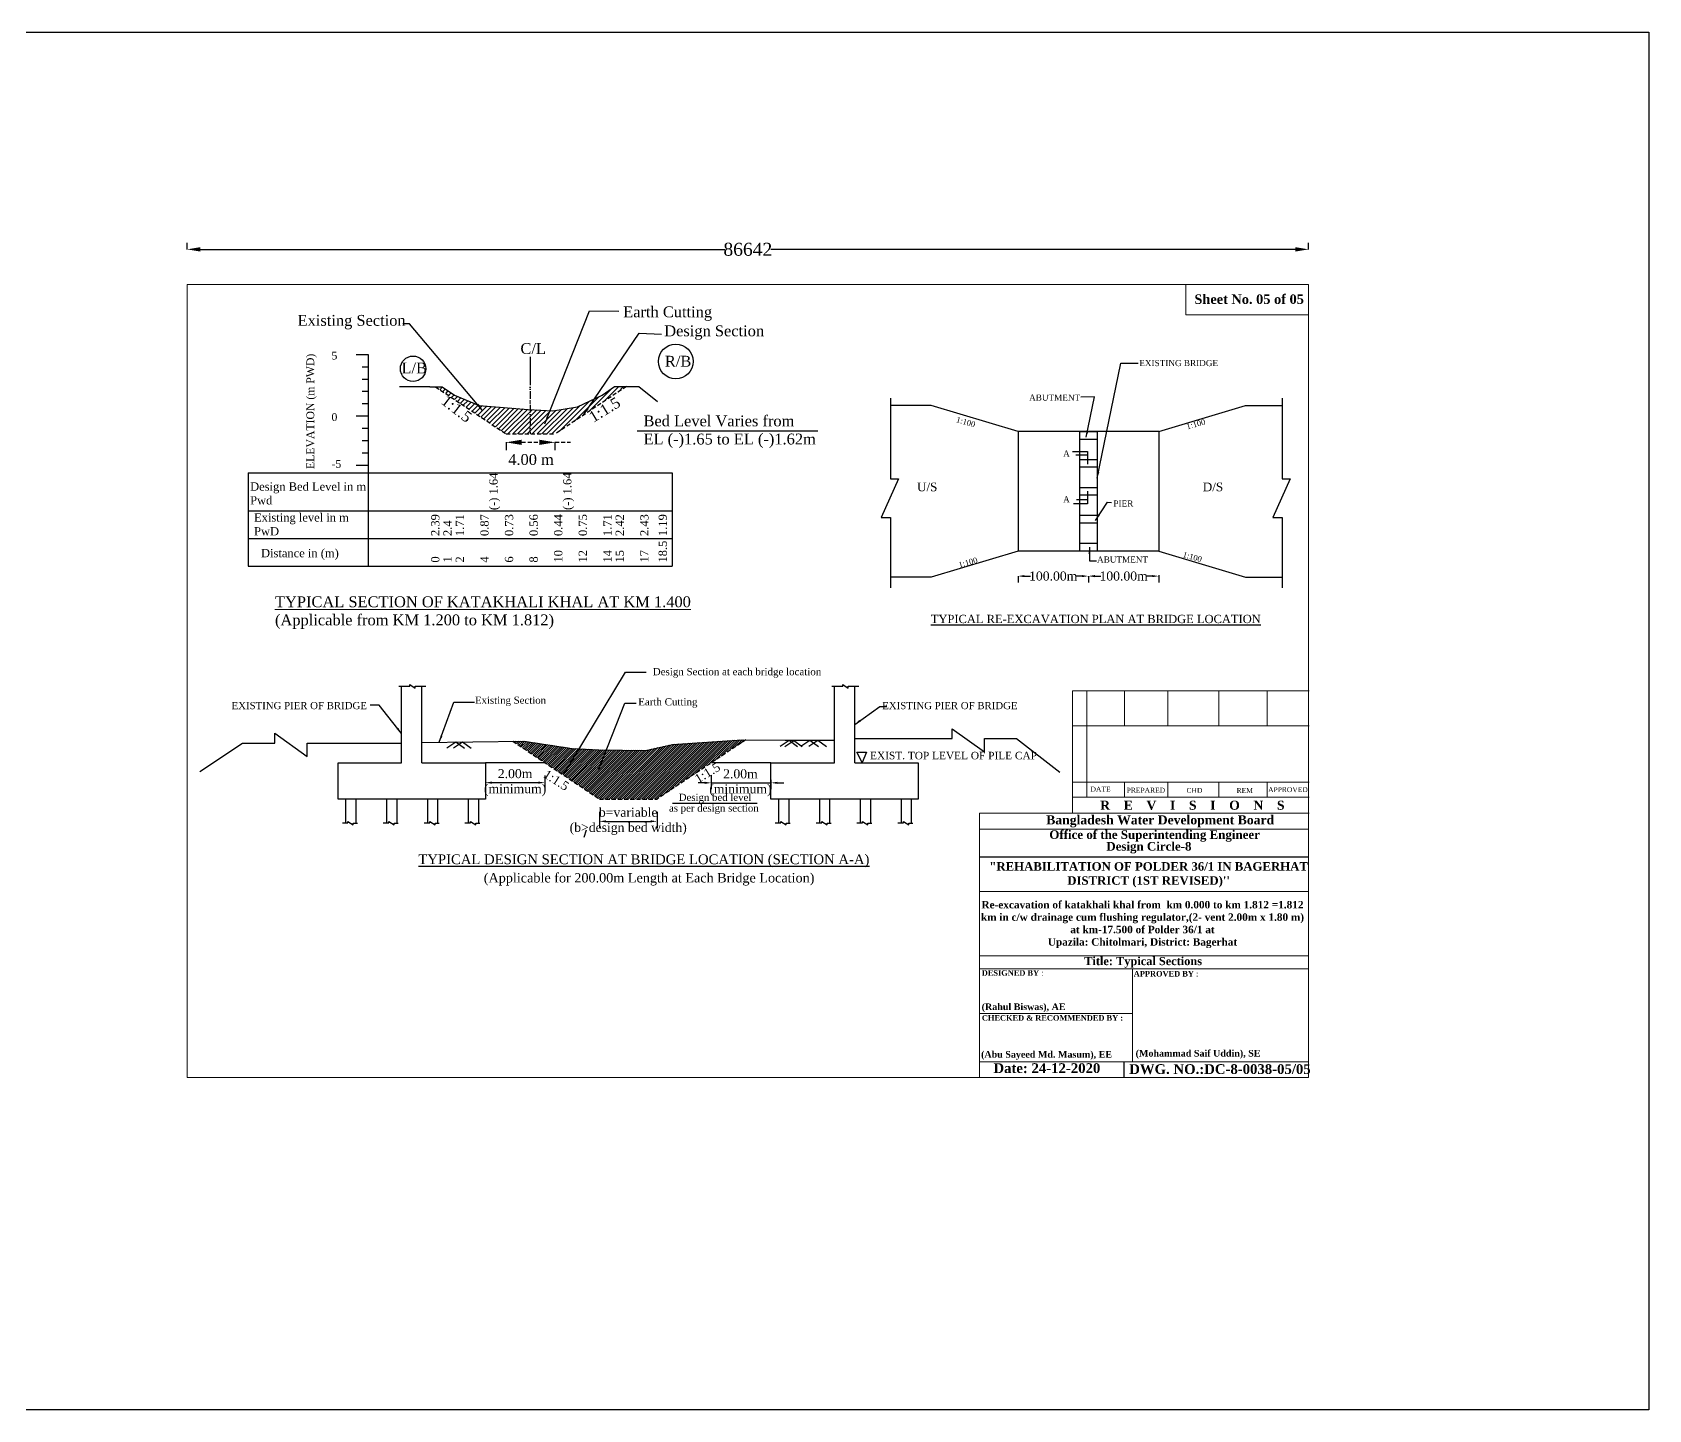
# Model space of a CAD drawing. Header units: metres. Extents: x 11843410 to 12733237, y -3989548 to -3515927.
# Drawn here: x 12393387 to 12518302, y -3989548 to -3883115 of the extents above; entities that cross this region are included whole.
import ezdxf
from ezdxf.enums import TextEntityAlignment as Align

# ---------------------------------------------------------------- set-up
doc = ezdxf.new("R2010")
doc.units = ezdxf.units.M
doc.header["$LTSCALE"] = 50
doc.linetypes.add('ACAD_ISO12W100', pattern=[21, 12, -3, 0, -3, 0, -3])
doc.linetypes.add('DASHED2', pattern=[9.525, 6.35, -3.175])
doc.styles.add('liza', font='times.ttf', dxfattribs={"height": 2})
doc.styles.get("Standard").update_dxf_attribs({"font": 'times.ttf'})
doc.dimstyles.new('ISO-25', dxfattribs={"dimtxt": 1000, "dimasz": 1000, "dimexe": 500, "dimexo": 1000, "dimtad": 0, "dimdec": 0, "dimtxsty": 'Standard', "dimcen": 2.5, "dimclrd": 2, "dimclre": 256, "dimclrt": 1, "dimadec": 0, "dimazin": 0, "dimtfac": 1, "dimtdec": 0, "dimtmove": 0, "dimatfit": 3, "dimfxl": 1, "dimarcsym": 0})

# ---------------------------------------------------------------- blocks, each defined once
blk = doc.blocks.new('*D18')
at = {"linetype": 'ByBlock', "lineweight": -2, "transparency": 16777216}
for p, q in [((12428400, -3940920), (12428400, -3941596)), ((12432994, -3940547), (12432994, -3941596))]:
    blk.add_line(p, q, dxfattribs=at)
at = {"color": 7, "linetype": 'ByBlock', "lineweight": -2, "transparency": 16777216}
blk.add_line((12428900, -3941096), (12432494, -3941096), dxfattribs=at)
for points in [[(12428900, -3941013), (12428900, -3941180), (12428400, -3941096)], [(12432494, -3941013), (12432494, -3941180), (12432994, -3941096)]]:
    blk.add_solid(points, dxfattribs=at)
at = {"layer": 'Defpoints', "color": 0, "linetype": 'ByBlock', "lineweight": -2, "transparency": 16777216}
for p in [(12432994, -3939547), (12428400, -3939920), (12432994, -3941096)]:
    blk.add_point(p, dxfattribs=at)
at = {"color": 0, "linetype": 'ByBlock', "lineweight": -2, "transparency": 16777216, "insert": (12430697, -3941096), "char_height": 700, "attachment_point": 5}
blk.add_mtext('2.00m\\P(minimum)', dxfattribs=at)
blk = doc.blocks.new('*D19')
at = {"linetype": 'ByBlock', "lineweight": -2, "transparency": 16777216}
for p, q in [((12445851, -3940517), (12445851, -3941610)), ((12450468, -3940868), (12450468, -3941610))]:
    blk.add_line(p, q, dxfattribs=at)
at = {"color": 7, "linetype": 'ByBlock', "lineweight": -2, "transparency": 16777216}
for p, q in [((12445351, -3941110), (12444851, -3941110)), ((12445851, -3941110), (12450468, -3941110)), ((12450968, -3941110), (12451468, -3941110))]:
    blk.add_line(p, q, dxfattribs=at)
for points in [[(12445351, -3941027), (12445351, -3941194), (12445851, -3941110)], [(12450968, -3941027), (12450968, -3941194), (12450468, -3941110)]]:
    blk.add_solid(points, dxfattribs=at)
at = {"layer": 'Defpoints', "color": 0, "linetype": 'ByBlock', "lineweight": -2, "transparency": 16777216}
for p in [(12445851, -3939517), (12450468, -3939868), (12450468, -3941110)]:
    blk.add_point(p, dxfattribs=at)
at = {"color": 0, "linetype": 'ByBlock', "lineweight": -2, "transparency": 16777216, "insert": (12448111, -3941110), "char_height": 700, "attachment_point": 5}
blk.add_mtext('2.00m\\P(minimum)', dxfattribs=at)
blk = doc.blocks.new('*D20')
at = {"linetype": 'ByBlock', "lineweight": -2, "transparency": 16777216}
for p, q in [((12437214, -3943361), (12437214, -3944586)), ((12441665, -3943361), (12441665, -3944586))]:
    blk.add_line(p, q, dxfattribs=at)
at = {"color": 7, "linetype": 'ByBlock', "lineweight": -2, "transparency": 16777216}
blk.add_line((12437714, -3944086), (12441165, -3944086), dxfattribs=at)
for points in [[(12437714, -3944003), (12437714, -3944170), (12437214, -3944086)], [(12441165, -3944003), (12441165, -3944170), (12441665, -3944086)]]:
    blk.add_solid(points, dxfattribs=at)
at = {"layer": 'Defpoints', "color": 0, "linetype": 'ByBlock', "lineweight": -2, "transparency": 16777216}
for p in [(12437214, -3942361), (12441665, -3942361), (12441665, -3944086)]:
    blk.add_point(p, dxfattribs=at)
at = {"color": 0, "linetype": 'ByBlock', "lineweight": -2, "transparency": 16777216, "insert": (12439439, -3944086), "char_height": 700, "attachment_point": 5}
blk.add_mtext('b=variable\\P(b>design bed width)', dxfattribs=at)
blk = doc.blocks.new('*D33')
at = {"lineweight": -2, "transparency": 16777216}
for p, q in [((12405362, -3899886), (12405362, -3899386)), ((12492004, -3899886), (12492004, -3899386))]:
    blk.add_line(p, q, dxfattribs=at)
at = {"color": 2, "lineweight": -2, "transparency": 16777216}
for p, q in [((12406362, -3899886), (12446912, -3899886)), ((12491004, -3899886), (12450454, -3899886))]:
    blk.add_line(p, q, dxfattribs=at)
for points in [[(12406362, -3899719), (12406362, -3900053), (12405362, -3899886)], [(12491004, -3899719), (12491004, -3900053), (12492004, -3899886)]]:
    blk.add_solid(points, dxfattribs=at)
at = {"layer": 'Defpoints', "color": 0, "lineweight": -2, "transparency": 16777216}
for p in [(12492004, -3899886), (12405362, -3902610), (12492004, -3902610)]:
    blk.add_point(p, dxfattribs=at)
at = {"color": 1, "lineweight": -2, "transparency": 16777216, "insert": (12448683, -3899886), "char_height": 1000, "attachment_point": 5}
blk.add_mtext('86642', dxfattribs=at)
blk = doc.blocks.new('sdfasdf')
at = {"color": 7, "linetype": 'ByBlock', "lineweight": -2}
blk.add_line((12833, 20119), (12833, 18782), dxfattribs=at)
at = {"color": 7, "linetype": 'ByBlock', "lineweight": -2, "insert": (12197, 20999), "char_height": 700, "width": 3268.7, "attachment_point": 1}
blk.add_mtext('C/L', dxfattribs=at)
blk = doc.blocks.new('*D34')
at = {"linetype": 'ByBlock', "lineweight": -2, "transparency": 16777216}
for p, q in [((12469564, -3925136), (12469564, -3925636)), ((12475003, -3925367), (12475003, -3925636))]:
    blk.add_line(p, q, dxfattribs=at)
at = {"color": 7, "linetype": 'ByBlock', "lineweight": -2, "transparency": 16777216}
for p, q in [((12470064, -3925136), (12470522, -3925136)), ((12474503, -3925136), (12474044, -3925136))]:
    blk.add_line(p, q, dxfattribs=at)
for points in [[(12470064, -3925053), (12470064, -3925219), (12469564, -3925136)], [(12474503, -3925053), (12474503, -3925219), (12475003, -3925136)]]:
    blk.add_solid(points, dxfattribs=at)
at = {"layer": 'Defpoints', "color": 0, "linetype": 'ByBlock', "lineweight": -2, "transparency": 16777216}
for p in [(12469564, -3924136), (12475003, -3924367), (12475003, -3925136)]:
    blk.add_point(p, dxfattribs=at)
at = {"color": 0, "linetype": 'ByBlock', "lineweight": -2, "transparency": 16777216, "insert": (12472283, -3925136), "char_height": 700, "attachment_point": 5}
blk.add_mtext('100.00m', dxfattribs=at)
blk = doc.blocks.new('*D35')
at = {"linetype": 'ByBlock', "lineweight": -2, "transparency": 16777216}
for p, q in [((12475003, -3925136), (12475003, -3925636)), ((12480443, -3925074), (12480443, -3925636))]:
    blk.add_line(p, q, dxfattribs=at)
at = {"color": 7, "linetype": 'ByBlock', "lineweight": -2, "transparency": 16777216}
for p, q in [((12475503, -3925136), (12475962, -3925136)), ((12479943, -3925136), (12479484, -3925136))]:
    blk.add_line(p, q, dxfattribs=at)
for points in [[(12475503, -3925053), (12475503, -3925219), (12475003, -3925136)], [(12479943, -3925053), (12479943, -3925219), (12480443, -3925136)]]:
    blk.add_solid(points, dxfattribs=at)
at = {"layer": 'Defpoints', "color": 0, "linetype": 'ByBlock', "lineweight": -2, "transparency": 16777216}
for p in [(12475003, -3924136), (12480443, -3924074), (12480443, -3925136)]:
    blk.add_point(p, dxfattribs=at)
at = {"color": 0, "linetype": 'ByBlock', "lineweight": -2, "transparency": 16777216, "insert": (12477723, -3925136), "char_height": 700, "attachment_point": 5}
blk.add_mtext('100.00m', dxfattribs=at)

msp = doc.modelspace()

# ---------------------------------------------------------------- hatches: boundary and pattern name
at = {"lineweight": -2}
h = msp.add_hatch(dxfattribs=at)
h.set_pattern_fill('ANSI31', color=256, scale=84, style=0)
h.set_pattern_definition([(45, (11808572.07, -3896030.85), (-188.58538, 188.58538), [])])
h.paths.add_polyline_path([(12431873.119, -3912265.752), (12431713.654, -3912256.184), (12429812.854, -3912094.616), (12427912.054, -3911961.56), (12426011.254, -3911163.224), (12425060.854, -3910500.795), (12424541.357, -3910505.99), (12430010.719, -3914152.232), (12431873.119, -3914152.232)])
h.paths.add_polyline_path([(12439305.832, -3910477.09), (12438366.454, -3910481.787), (12437416.054, -3911163.224), (12435515.254, -3912066.104), (12433614.454, -3912370.232), (12431873.119, -3912265.752), (12431873.119, -3914152.232), (12433793.119, -3914152.232)])
h = msp.add_hatch(dxfattribs=at)
h.set_pattern_fill('ANSI31', color=256, scale=37.5, style=0)
h.set_pattern_definition([(45, (11905807.61, -3898287.5), (-84.1899, 84.1899), [])])
h.paths.add_polyline_path([(12448535.521, -3937779.943), (12448244.35, -3937775.698), (12442871.416, -3938135.942), (12440803.914, -3938600.076), (12437155.691, -3938562.221), (12435097.697, -3938448.558), (12431370.518, -3937880.229), (12430510.667, -3937891.92), (12437213.684, -3942360.598), (12441664.538, -3942360.598)])

# ---------------------------------------------------------------- linework, layer by layer
for p, q in [((12419358.454, -3908031.656), (12418408.054, -3908031.656)), ((12419358.454, -3924361.377), (12419358.454, -3908031.656)), ((12419358.454, -3908982.056), (12418883.254, -3908982.056)), ((12419358.454, -3909932.456), (12418883.254, -3909932.456)), ((12419358.454, -3910882.856), (12418883.254, -3910882.856)), ((12424110.454, -3910510.299), (12421764.065, -3910510.299)), ((12419358.454, -3911833.256), (12418883.254, -3911833.256)), ((12419358.454, -3912783.656), (12418408.054, -3912783.656)), ((12419358.454, -3913734.056), (12418883.254, -3913734.056)), ((12419358.454, -3914684.456), (12418883.254, -3914684.456)), ((12419358.454, -3915634.856), (12418883.254, -3915634.856)), ((12410057.262, -3917159.997), (12442834.188, -3917159.997)), ((12410057.262, -3917159.997), (12410057.262, -3924361.377)), ((12419358.454, -3916586.739), (12418408.054, -3916586.739)), ((12442834.188, -3917159.997), (12442834.188, -3924361.377)), ((12410057.262, -3920084.577), (12442834.188, -3920084.577)), ((12410057.262, -3922222.977), (12442834.188, -3922222.977)), ((12410057.262, -3924361.377), (12442834.188, -3924361.377)), ((12469454.567, -3937682.633), (12472796.992, -3940279.613)), ((12477766.859, -3963878.233), (12477766.859, -3962660.647))]:
    msp.add_line(p, q, dxfattribs=at)
at = {"color": 7, "linetype": 'ACAD_ISO12W100', "lineweight": -2}
msp.add_line((12431873.119, -3909790.755), (12431873.119, -3914152.232), dxfattribs=at)
at = {"color": 0, "linetype": 'DASHED2', "lineweight": 30}
for p, q in [((12424541.357, -3910505.99), (12430010.719, -3914152.232)), ((12439305.832, -3910477.09), (12433793.119, -3914152.232)), ((12430010.719, -3914152.232), (12433793.119, -3914152.232)), ((12430510.667, -3937891.92), (12437213.684, -3942360.598)), ((12448535.521, -3937779.943), (12441664.538, -3942360.598)), ((12437213.684, -3942360.598), (12441664.538, -3942360.598))]:
    msp.add_line(p, q, dxfattribs=at)
at = {"color": 0, "linetype": 'ByBlock', "lineweight": -2}
for p, q in [((12462853.32, -3911949.554), (12459701.384, -3911949.554)), ((12469563.645, -3913962.652), (12462853.32, -3911949.554)), ((12480442.787, -3913962.652), (12487153.112, -3911949.554)), ((12487153.112, -3911949.554), (12489974.831, -3911949.554)), ((12469563.645, -3913962.652), (12469563.645, -3923204.935)), ((12480442.787, -3913962.652), (12469563.645, -3913962.652)), ((12480442.787, -3913962.652), (12480442.787, -3923204.935)), ((12473774.539, -3915504.9), (12474942.416, -3915504.9)), ((12474942.416, -3915788.255), (12474041.482, -3915788.255)), ((12474942.416, -3915504.9), (12474942.416, -3916477.934)), ((12474942.416, -3918568.439), (12474942.416, -3919555.201)), ((12474942.416, -3919555.201), (12473841.275, -3919555.201)), ((12474078.467, -3919205.175), (12474942.416, -3919205.175)), ((12469563.645, -3923204.935), (12462853.32, -3925218.032)), ((12480442.787, -3923204.935), (12469563.645, -3923204.935)), ((12480442.787, -3923204.935), (12487153.112, -3925218.032)), ((12462853.32, -3925218.032), (12459701.384, -3925218.032)), ((12487153.112, -3925218.032), (12489974.831, -3925218.032)), ((12421918.278, -3939552.077), (12421918.278, -3933628.197)), ((12423497.178, -3939552.077), (12423497.178, -3933652.184)), ((12455370.923, -3939552.077), (12455370.923, -3933628.197)), ((12456949.823, -3939552.077), (12456949.823, -3933652.184)), ((12406338.919, -3940229.126), (12409632.024, -3938033.722)), ((12423497.178, -3937987.28), (12431370.518, -3937880.229)), ((12431370.518, -3937880.229), (12435097.697, -3938448.558)), ((12435097.697, -3938448.558), (12437155.691, -3938562.221)), ((12437155.691, -3938562.221), (12440803.914, -3938600.076)), ((12440803.914, -3938600.076), (12442871.416, -3938135.942)), ((12442871.416, -3938135.942), (12448244.35, -3937775.698)), ((12448244.35, -3937775.698), (12451566.687, -3937824.134)), ((12451566.687, -3937824.134), (12455370.923, -3937824.134)), ((12428399.942, -3939547.353), (12432993.817, -3939547.353)), ((12445884.405, -3939547.353), (12450468.159, -3939547.353)), ((12417599.756, -3942360.598), (12417599.756, -3944211.623)), ((12418389.206, -3942360.598), (12418389.206, -3944235.611)), ((12420757.556, -3942360.598), (12420757.556, -3944211.623)), ((12421547.006, -3942360.598), (12421547.006, -3944235.611)), ((12423915.356, -3942360.598), (12423915.356, -3944211.623)), ((12424704.806, -3942360.598), (12424704.806, -3944235.611)), ((12427073.156, -3942360.598), (12427073.156, -3944211.623)), ((12427862.606, -3942360.598), (12427862.606, -3944235.611)), ((12451052.401, -3942360.598), (12451052.401, -3944211.623)), ((12451841.851, -3942360.598), (12451841.851, -3944235.611)), ((12454210.201, -3942360.598), (12454210.201, -3944211.623)), ((12454999.651, -3942360.598), (12454999.651, -3944235.611)), ((12457368.001, -3942360.598), (12457368.001, -3944211.623)), ((12458157.451, -3942360.598), (12458157.451, -3944235.611)), ((12460525.801, -3942360.598), (12460525.801, -3944211.623)), ((12461315.251, -3942360.598), (12461315.251, -3944235.611))]:
    msp.add_line(p, q, dxfattribs=at)
at = {"lineweight": 30}
for p, q in [((12429994.798, -3914797.589), (12429994.798, -3915397.589)), ((12433777.198, -3914797.589), (12433777.198, -3915397.589)), ((12436193.492, -3944761.61), (12436016.362, -3945344.542))]:
    msp.add_line(p, q, dxfattribs=at)
at = {"color": 2, "linetype": 'DASHED2', "lineweight": 30}
for p, q in [((12431194.798, -3914797.589), (12432577.198, -3914797.589)), ((12433777.198, -3914797.589), (12434977.198, -3914797.589))]:
    msp.add_line(p, q, dxfattribs=at)
at = {"color": 0, "lineweight": -2}
msp.add_line((12440127.26, -3913908.883), (12454079.882, -3913908.883), dxfattribs=at)
at = {"color": 0, "linetype": 'ByBlock', "lineweight": 20}
for p, q in [((12473773.296, -3934004.32), (12473773.296, -3943443.66)), ((12473773.296, -3934004.32), (12492061.126, -3934004.32)), ((12474277.171, -3934004.32), (12492061.126, -3934004.32)), ((12474277.171, -3934004.32), (12492061.126, -3934004.32)), ((12474277.171, -3934004.32), (12492061.126, -3934004.32)), ((12474887.588, -3934004.32), (12474887.588, -3942226.075)), ((12474887.588, -3934004.32), (12474887.588, -3942226.075)), ((12474887.588, -3934004.32), (12474887.588, -3942226.075)), ((12474887.588, -3934004.32), (12474887.588, -3942226.075)), ((12477797.853, -3934004.32), (12477797.853, -3936692.951)), ((12481150.833, -3934004.32), (12481150.833, -3936692.951)), ((12485078.299, -3934004.32), (12485078.299, -3936692.951)), ((12488827.313, -3934004.32), (12488827.313, -3936692.951)), ((12473773.296, -3936692.951), (12492061.126, -3936692.951)), ((12474277.171, -3936692.951), (12492061.126, -3936692.951)), ((12474277.171, -3936692.951), (12492061.126, -3936692.951)), ((12474277.171, -3936692.951), (12492061.126, -3936692.951)), ((12473773.296, -3941057.105), (12492061.126, -3941057.105)), ((12474277.171, -3941057.105), (12492061.126, -3941057.105)), ((12474277.171, -3941057.105), (12492061.126, -3941057.105)), ((12474277.171, -3941057.105), (12492061.126, -3941057.105)), ((12477797.853, -3941057.105), (12477797.853, -3942226.075)), ((12481150.833, -3941057.105), (12481150.833, -3942226.075)), ((12485078.299, -3941057.105), (12485078.299, -3942226.075)), ((12488827.313, -3941057.105), (12488827.313, -3942226.075)), ((12473773.296, -3942226.075), (12492061.126, -3942226.075)), ((12474277.171, -3942226.075), (12492061.126, -3942226.075)), ((12474277.171, -3942226.075), (12492061.126, -3942226.075)), ((12474277.171, -3942226.075), (12492061.126, -3942226.075)), ((12466580.013, -3963878.233), (12466580.013, -3943443.66)), ((12466580.013, -3943443.66), (12492061.126, -3943443.66)), ((12466580.013, -3944681.892), (12492004.42, -3944681.892)), ((12492004.42, -3946532.283), (12492004.42, -3962902.673)), ((12492004.42, -3946532.283), (12492004.42, -3962902.673)), ((12466580.013, -3949495.467), (12492004.42, -3949495.467)), ((12466580.013, -3954476.566), (12492004.42, -3954476.566)), ((12466580.013, -3955492.962), (12492004.42, -3955492.962)), ((12478418.214, -3955492.962), (12478418.214, -3962660.647)), ((12466580.013, -3958944.31), (12478418.214, -3958944.31)), ((12466580.013, -3962660.647), (12491684.064, -3962660.647)), ((12469284.81, -3962660.647), (12492004.42, -3962660.647)), ((12469284.81, -3962660.647), (12491684.064, -3962660.647)), ((12469284.81, -3962660.647), (12491684.064, -3962660.647)), ((12492004.42, -3962902.673), (12492004.42, -3963878.233)), ((12466580.013, -3963878.233), (12492004.42, -3963878.233))]:
    msp.add_line(p, q, dxfattribs=at)
for p, q in [((12428868.783, -3941096.375), (12432524.976, -3941096.375)), ((12446376.464, -3941110.176), (12449969.067, -3941110.176)), ((12442861.337, -3942689.699), (12449413.472, -3942689.699)), ((12466580.013, -3946816.259), (12492004.42, -3946816.259))]:
    msp.add_line(p, q)
at = {"lineweight": -2}
msp.add_lwpolyline([(11918420.653, -3883115.367), (12518302.026, -3883115.367), (12518302.026, -3989548.432), (11918420.653, -3989548.432)], close=True, dxfattribs=at)
at = {"color": 7, "linetype": 'ByBlock', "lineweight": 18}
for points in [[(12405362.347, -3963878.233), (12405362.347, -3902609.909), (12492004.42, -3902609.909), (12492004.42, -3963878.233), (12405362.347, -3963878.233)], [(12492004.42, -3902609.909), (12482523.135, -3902609.909), (12482523.135, -3904937.152), (12492004.42, -3904937.152)]]:
    msp.add_lwpolyline(points, close=True, dxfattribs=at)
at = {"lineweight": -2}
msp.add_lwpolyline([(12424110.454, -3910510.299), (12425060.854, -3910500.795), (12426011.254, -3911163.224), (12427912.054, -3911961.56), (12429812.854, -3912094.616), (12431713.654, -3912256.184), (12433614.454, -3912370.232), (12435515.254, -3912066.104), (12437416.054, -3911163.224), (12438366.454, -3910481.787), (12440267.254, -3910472.283), (12441692.854, -3911650.779)], dxfattribs=at)
at = {"color": 0, "linetype": 'ByBlock', "lineweight": -2}
for points in [[(12459701.384, -3911380.012), (12459701.384, -3917606.383), (12460319.594, -3917606.383), (12458977.181, -3920600.206), (12459701.384, -3920600.206), (12459701.384, -3926049.237)], [(12489974.831, -3911380.012), (12489974.831, -3917606.383), (12490593.042, -3917606.383), (12489250.629, -3920600.206), (12489974.831, -3920600.206), (12489974.831, -3926049.237)], [(12421709.413, -3933628.197), (12422570.854, -3933628.197), (12422570.854, -3933513.757), (12422984.346, -3933783.115), (12422984.346, -3933652.184), (12423797.93, -3933652.184)], [(12455162.058, -3933628.197), (12456023.5, -3933628.197), (12456023.5, -3933513.757), (12456436.992, -3933783.115), (12456436.992, -3933652.184), (12457250.575, -3933652.184)], [(12409632.024, -3938033.722), (12412120.136, -3938033.722), (12412120.136, -3937277.499), (12414633.173, -3939075.644), (12414633.173, -3938033.722), (12421918.278, -3938033.722)], [(12456949.823, -3937682.633), (12464462.455, -3937682.633), (12464462.455, -3936926.409), (12466975.491, -3938724.555), (12466975.491, -3937682.633), (12469454.567, -3937682.633)], [(12425423.197, -3938416.995), (12426114.684, -3937951.691), (12426777.872, -3938431.395)], [(12425942.292, -3938409.937), (12426633.779, -3937944.633), (12427296.966, -3938424.337)], [(12451176.274, -3938289.439), (12451867.76, -3937824.134), (12452530.948, -3938303.838)], [(12451535.218, -3938294.672), (12452226.705, -3937829.367), (12452889.892, -3938309.072)], [(12452777.319, -3938289.439), (12453468.805, -3937824.134), (12454131.993, -3938303.838)], [(12453404.96, -3938289.439), (12454096.446, -3937824.134), (12454759.634, -3938303.838)], [(12423497.178, -3939552.077), (12428399.942, -3939552.077), (12428399.942, -3942360.598), (12417015.514, -3942360.598), (12417015.514, -3939552.077), (12421918.278, -3939552.077)], [(12456949.823, -3939552.077), (12461852.587, -3939552.077), (12461852.587, -3942360.598), (12450468.159, -3942360.598), (12450468.159, -3939552.077), (12455370.923, -3939552.077)], [(12457517.828, -3939537.333), (12457115.841, -3938746.083), (12457854.767, -3938746.083), (12457517.828, -3939537.333)], [(12417346.69, -3944211.623), (12417779.325, -3944211.623), (12417779.325, -3944097.184), (12418192.817, -3944366.542), (12418192.817, -3944235.611), (12418504.85, -3944235.611)], [(12420504.49, -3944211.623), (12420937.125, -3944211.623), (12420937.125, -3944097.184), (12421350.617, -3944366.542), (12421350.617, -3944235.611), (12421662.65, -3944235.611)], [(12423662.29, -3944211.623), (12424094.925, -3944211.623), (12424094.925, -3944097.184), (12424508.417, -3944366.542), (12424508.417, -3944235.611), (12424820.45, -3944235.611)], [(12426820.09, -3944211.623), (12427252.725, -3944211.623), (12427252.725, -3944097.184), (12427666.217, -3944366.542), (12427666.217, -3944235.611), (12427978.25, -3944235.611)], [(12450799.336, -3944211.623), (12451231.971, -3944211.623), (12451231.971, -3944097.184), (12451645.463, -3944366.542), (12451645.463, -3944235.611), (12451957.496, -3944235.611)], [(12453957.136, -3944211.623), (12454389.771, -3944211.623), (12454389.771, -3944097.184), (12454803.263, -3944366.542), (12454803.263, -3944235.611), (12455115.296, -3944235.611)], [(12457114.936, -3944211.623), (12457547.571, -3944211.623), (12457547.571, -3944097.184), (12457961.063, -3944366.542), (12457961.063, -3944235.611), (12458273.096, -3944235.611)], [(12460272.736, -3944211.623), (12460705.371, -3944211.623), (12460705.371, -3944097.184), (12461118.863, -3944366.542), (12461118.863, -3944235.611), (12461430.896, -3944235.611)]]:
    msp.add_lwpolyline(points, dxfattribs=at)
for points in [[(12474336.126, -3913962.652), (12475670.404, -3913962.652), (12475670.404, -3923204.935), (12474336.126, -3923204.935)], [(12474336.126, -3913962.652), (12475670.404, -3913962.652), (12475670.404, -3914570.082), (12474336.126, -3914570.082)], [(12474336.126, -3916121.365), (12475670.404, -3916121.365), (12475670.404, -3916728.795), (12474336.126, -3916728.795)], [(12474336.126, -3918280.078), (12475670.404, -3918280.078), (12475670.404, -3918887.508), (12474336.126, -3918887.508)], [(12474336.126, -3920438.791), (12475670.404, -3920438.791), (12475670.404, -3921046.221), (12474336.126, -3921046.221)], [(12474336.126, -3922597.505), (12475670.404, -3922597.505), (12475670.404, -3923204.935), (12474336.126, -3923204.935)]]:
    msp.add_lwpolyline(points, close=True, dxfattribs=at)
for points in [[(12461201.279, -3918990.587, 0, 0, 0), (12463800.412, -3918990.587, 185.652, 0, 0), (12464171.716, -3918990.587, 0, 0, 0)], [(12482831.214, -3918990.587, 0, 0, 0), (12485430.347, -3918990.587, 185.652, 0, 0), (12485801.651, -3918990.587, 0, 0, 0)]]:
    msp.add_lwpolyline(points, format="xyseb", dxfattribs=at)
at = {"lineweight": -2}
for centre, radius in [((12443111.817, -3908549.893), 1344.107), ((12422810.39, -3909111.92), 982.757)]:
    msp.add_circle(centre, radius, dxfattribs=at)
at = {"color": 2, "linetype": 'DASHED2', "lineweight": 30}
for points in [[(12431194.798, -3914597.589), (12431194.798, -3914997.589), (12429994.798, -3914797.589)], [(12432577.198, -3914597.589), (12432577.198, -3914997.589), (12433777.198, -3914797.589)]]:
    msp.add_solid(points, dxfattribs=at)

# ---------------------------------------------------------------- block references
at = {"lineweight": -2, "xscale": 1.200000000186265, "yscale": 1.199999999953434, "zscale": 1.2}
msp.add_blockref('sdfasdf', (12416474.009, -3932328.849), dxfattribs=at)

# ---------------------------------------------------------------- texts
at = {"color": 0, "linetype": 'ByBlock', "lineweight": -2}
for s, height, rotation, p in [('1:100', 436.1711, 344.26068894, (12466190.445, -3913640.997)), ('1:100', 436.1711, 15.40454205, (12484085.835, -3913407.067)), ('1:100', 436.1711, 344.26068894, (12483700.392, -3924061.609)), ('1:100', 436.1711, 15.40454205, (12466476.63, -3924088.493)), ('1:1.5', 685.0671, 31.26810416, (12446632.841, -3940077.718)), ('1:1.5', 685.0671, 327.45027074, (12434581.51, -3941753.801))]:
    msp.add_text(s, height=height, rotation=rotation, dxfattribs=at).set_placement(p, align=Align.RIGHT)
for s, height, p in [('%%UTYPICAL RE-EXCAVATION PLAN AT BRIDGE LOCATION', 639.15846, (12475572.358, -3928126.519)), ('%%UTYPICAL DESIGN SECTION AT BRIDGE LOCATION (SECTION A-A)', 751.95113, (12440648.341, -3946642.948))]:
    msp.add_text(s, height=height, dxfattribs=at).set_placement(p, align=Align.TOP_CENTER)
at = {"color": 0, "linetype": 'ByBlock', "lineweight": 20}
for s, p in [('DATE', (12475168.554, -3941789.07)), ('PREPARED', (12477961.369, -3941866.476)), ('CHD ', (12482585.68, -3941881.999)), (' REM', (12486312.306, -3941886.014)), ('APPROVED', (12488892.594, -3941827.773))]:
    msp.add_text(s, height=380.2185, dxfattribs=at).set_placement(p)
at = {"color": 7, "linetype": 'ByBlock', "lineweight": 18}
for s, insert, char_height, width, attachment_point in [('{\\fTimes New Roman|b1|i0|c0|p18;Sheet No. 05 of 05}', (12483195.255, -3903367.759), 733.46159, 26345.70201, 1), ('{\\fTimes New Roman|b1|i0|c0|p18;\\C256;"REHABILITATION OF POLDER 36/1 IN BAGERHAT DISTRICT (1ST REVISED)\'\' }', (12479656.243, -3948218.656), 654.132375, 25938.26297, 5), ('\\pl1.351,t0.9014;{\\fTimes New Roman|b1|i0|c0|p18;\\C256;Re-excavation of katakhali khal from  km 0.000 to km 1.812 =1.812 km in c/w drainage cum flushing regulator,(2- vent 2.00m x 1.80 m) at km-17.500 of Polder 36/1 at\\fTimes New Roman|b0|i0|c0|p18;\\P\\fTimes New Roman|b1|i0|c0|p18;\\C7;Upazila: Chitolmari, District: Bagerhat\\fTimes New Roman|b0|i0|c0|p18;\\C0; }', (12479181.205, -3952062.082), 575.63649, 25010.85052, 5)]:
    msp.add_mtext(s, dxfattribs=dict(at, insert=insert, char_height=char_height, width=width, attachment_point=attachment_point))
at = {"color": 0, "lineweight": 20, "ltscale": 2, "char_height": 840, "width": 18483.96035, "attachment_point": 1}
for s, insert in [('Earth Cutting', (12439051.468, -3904296.708)), ('{\\fTimes New Roman|b0|i0|c0|p18;Existing Section}', (12413886.562, -3904952.222)), ('{\\fTimes New Roman|b0|i0|c0|p18;Design Section}', (12442224.311, -3905762.108)), ('R/B', (12442269.368, -3908110.078)), ('L/B', (12421913.324, -3908635.119))]:
    msp.add_mtext(s, dxfattribs=dict(at, insert=insert))
at = {"lineweight": -2, "attachment_point": 1, "rotation": 90, "style": 'liza'}
for s, insert, char_height, width in [('ELEVATION (m PWD)', (12414569.65, -3916860.701), 600, 9450), ('(-) 1.64', (12428700.634, -3920036.365), 640, 7438.53706), ('(-) 1.64', (12434409.187, -3920024.84), 640, 7438.53706), ('2.39', (12424205.494, -3922040.35), 640, 7438.53706), ('2.4', (12425155.894, -3922040.35), 640, 7438.53706), ('1.71', (12426106.294, -3922040.35), 640, 7438.53706), ('0.87', (12428007.094, -3922040.35), 640, 7438.53706), ('0.73', (12429907.894, -3922040.35), 640, 7438.53706), ('0.56', (12431808.694, -3922040.35), 640, 7438.53706), ('0.44', (12433709.494, -3922040.35), 640, 7438.53706), ('0.75', (12435610.294, -3922040.35), 640, 7438.53706), ('1.71', (12437511.094, -3922040.35), 640, 7438.53706), ('2.42', (12438461.494, -3922040.35), 640, 7438.53706), ('2.43', (12440362.294, -3922040.35), 640, 7438.53706), ('1.19', (12441787.894, -3922040.35), 640, 7438.53706), ('10', (12433709.494, -3924090.183), 640, 7438.53706), ('12', (12435610.294, -3924090.183), 640, 7438.53706), ('14', (12437511.094, -3924090.183), 640, 7438.53706), ('15', (12438461.494, -3924090.183), 640, 7438.53706), ('17', (12440362.294, -3924090.183), 640, 7438.53706), ('18.5', (12441787.894, -3924090.183), 640, 7438.53706), ('0', (12424205.494, -3924090.183), 640, 7438.53706), ('1', (12425155.894, -3924090.183), 640, 7438.53706), ('2', (12426106.294, -3924090.183), 640, 7438.53706), ('4', (12428007.094, -3924090.183), 640, 7438.53706), ('6', (12429907.894, -3924090.183), 640, 7438.53706), ('8', (12431808.694, -3924090.183), 640, 7438.53706)]:
    msp.add_mtext(s, dxfattribs=dict(at, insert=insert, char_height=char_height, width=width))
at = {"lineweight": -2, "attachment_point": 1, "style": 'liza'}
for s, insert, char_height, width in [('5', (12416507.254, -3907794.056), 600, 1890), ('0', (12416507.254, -3912546.056), 600, 1890), ('-5', (12416507.254, -3916167.376), 600, 1890), ('Design Bed Level in m Pwd', (12410217.337, -3917891.318), 640, 9983.07734), ('Existing level in m PwD ', (12410520.981, -3920282.338), 640, 8731.48154), ('Distance in (m)', (12411059.193, -3923038.153), 640, 9983.07734)]:
    msp.add_mtext(s, dxfattribs=dict(at, insert=insert, char_height=char_height, width=width))
at = {"color": 0, "linetype": 'ByBlock', "lineweight": -2, "attachment_point": 1}
for s, insert, char_height, width in [('EXISTING BRIDGE', (12478934.763, -3908439.069), 469.72275, 13873.16388), ('ABUTMENT', (12470422.882, -3911102.583), 469.7228, 13873.16388), ('A', (12473049.964, -3915429.185), 469.723, 13873.16388), ('U/S', (12461756, -3917909.314), 670.1163, 24070.359), ('D/S', (12483841.542, -3917909.314), 670.1163, 24070.359), ('A', (12473049.964, -3918961.78), 469.723, 13873.16388), ('PIER', (12476935.447, -3919290.394), 469.7228, 13873.16388), ('ABUTMENT', (12475671.19, -3923619.155), 469.7228, 13873.16388), ('Design Section at each bridge location', (12441340.193, -3932238.796), 559.23849, 21072.06141), ('Earth Cutting', (12440213.372, -3934568.074), 559.23849, 8669.60379), ('EXIST. TOP LEVEL OF PILE CAP', (12458127.911, -3938711.139), 580.24575, 17137.43774), ('(Applicable for 200.00m Length at Each Bridge Location)', (12428276.661, -3948084.297), 725.30719, 37463.75557)]:
    msp.add_mtext(s, dxfattribs=dict(at, insert=insert, char_height=char_height, width=width))
at = {"color": 0, "lineweight": 30, "ltscale": 2, "char_height": 840, "width": 4028.40509}
for insert, attachment_point, rotation in [((12427455.567, -3912663.848), 3, 322.22568035), ((12436294.235, -3912584.881), 1, 31.41107194)]:
    msp.add_mtext('1:1.5', dxfattribs=dict(at, insert=insert, attachment_point=attachment_point, rotation=rotation))
at = {"color": 0, "lineweight": 30, "ltscale": 2, "insert": (12440619.012, -3912721.784), "char_height": 840, "width": 17527.42573, "attachment_point": 1}
msp.add_mtext('Bed Level Varies from\\PEL (-)1.65 to EL (-)1.62m', dxfattribs=at)
at = {"color": 1, "linetype": 'DASHED2', "lineweight": 30, "insert": (12431926.759, -3916132.47), "char_height": 840, "attachment_point": 5}
msp.add_mtext('4.00 m', dxfattribs=at)
at = {"color": 0, "linetype": 'ByBlock', "lineweight": 20}
for s, insert, char_height, width, attachment_point in [('{\\LTYPICAL SECTION OF KATAKHALI KHAL AT KM 1.400\\P\\l\\C7;(Applicable from KM 1.200 to KM 1.812)}', (12412140.477, -3926699.595), 840, 62166.13135, 1), ('{\\fTimes New Roman|b1|i0|c0|p18;R    E    V    I    S    I    O    N    S}', (12475913.682, -3942489.822), 698.65158, 15661.50352, 1), ('{\\fTimes New Roman|b1|i0|c0|p18;Bangladesh Water Development Board}', (12471742.868, -3943622.613), 698.65158, 25095.33784, 1), ('{\\fTimes New Roman|b1|i0|c0|p18;Office of the Superintending Engineer}', (12471982.862, -3944779.47), 661.94909, 23776.99606, 1), ('{\\fTimes New Roman|b1|i0|c0|p18;Design Circle-8}', (12476386.739, -3945684.515), 661.94909, 23776.99606, 1), ('{\\fTimes New Roman|b1|i0|c0|p18;Title: \\C7;Typical Sections}', (12479231.158, -3954986.648), 631.12513, 25460.67337, 5), ('{\\fTimes New Roman|b1|i0|c0|p18;(Abu Sayeed Md. Masum), EE}', (12466706.78, -3961834.137), 513.29504, 14609.12051, 1)]:
    msp.add_mtext(s, dxfattribs=dict(at, insert=insert, char_height=char_height, width=width, attachment_point=attachment_point))
at = {"color": 0, "linetype": 'ByBlock', "lineweight": -2, "char_height": 552.615, "attachment_point": 3}
for s, insert in [(' ^I^I^IExisting Section', (12433088.424, -3934449.677)), (' ^I^I^IEXISTING PIER OF BRIDGE', (12419243.524, -3934866.246)), (' ^I^I^IEXISTING PIER OF BRIDGE', (12469525.176, -3934866.246)), ('\\pxql; Design bed level ', (12449161.399, -3941952.769)), ('\\pxql;as per design section', (12449520.605, -3942783.799))]:
    msp.add_mtext(s, dxfattribs=dict(at, insert=insert))
at = {"color": 0, "linetype": 'ByBlock', "lineweight": 20, "attachment_point": 1}
for s, insert, char_height in [('{\\fTimes New Roman|b1|i0|c0|p18;DESIGNED BY} :', (12466758.189, -3955587.309), 427.74587), ('{\\fTimes New Roman|b1|i0|c0|p18;APPROVED BY} :', (12478508.477, -3955652.072), 427.74587), ('{\\fTimes New Roman|b1|i0|c0|p18;(Rahul Biswas), AE}', (12466753.981, -3958156.797), 513.29504), ('{\\fTimes New Roman|b1|i0|c0|p18;CHECKED & RECOMMENDED BY :}', (12466770.555, -3959060.722), 427.74587), ('{\\fTimes New Roman|b1|i0|c0|p18;(Mohammad Saif Uddin), SE}', (12478652.462, -3961748.179), 513.29504), ('{\\fTimes New Roman|b1|i0|c0|p18;Date: 24-12-2020} ', (12467662.41, -3962777.917), 754.54371), ('{\\fTimes New Roman|b1|i0|c0|p18;DWG. NO.:DC-8-0038-05/05}', (12478158.205, -3962852.401), 754.54371)]:
    msp.add_mtext(s, dxfattribs=dict(at, insert=insert, char_height=char_height))

# ---------------------------------------------------------------- dimensions: what is measured, and where the dimension line sits
at = {"lineweight": -2}
dim = msp.add_linear_dim(base=(12492004.42, -3899886.074), p1=(12405362.347, -3902609.909), p2=(12492004.42, -3902609.909), dimstyle='ISO-25', override={"dimfxl": 0.12, "dimfxlon": 1}, dxfattribs=at)
dim.commit()
dim.dimension.update_dxf_attribs({"geometry": '*D33', "text_midpoint": (12448683.384, -3899886.074)})
at = {"color": 0, "linetype": 'ByBlock', "lineweight": -2}
for base, p1, p2, picture, middle in [((12475003.265, -3925135.963), (12469563.645, -3924135.685), (12475003.265, -3924367.267), '*D34', (12472283.455, -3925135.963)), ((12480442.885, -3925135.963), (12475003.265, -3924135.685), (12480442.885, -3924074.017), '*D35', (12477723.075, -3925135.963))]:
    dim = msp.add_linear_dim(base=base, p1=p1, p2=p2, text='100.00m', dimstyle='ISO-25', override={"dimtxt": 700, "dimasz": 500, "dimclrd": 7, "dimclrt": 0}, dxfattribs=at)
    dim.commit()
    dim.dimension.update_dxf_attribs({"geometry": picture, "text_midpoint": middle})
for base, p1, p2, text, picture, middle in [((12432993.817, -3941096.375), (12428399.942, -3939919.577), (12432993.817, -3939547.353), '2.00m\\P(minimum)', '*D18', (12430696.879, -3941096.375)), ((12450468.159, -3941110.176), (12445850.829, -3939516.86), (12450468.159, -3939868.097), '2.00m\\P(minimum)', '*D19', (12448110.72, -3941110.176)), ((12441664.538, -3944086.297), (12437213.684, -3942360.598), (12441664.538, -3942360.598), 'b=variable\\P(b>design bed width)', '*D20', (12439439.111, -3944086.297))]:
    dim = msp.add_linear_dim(base=base, p1=p1, p2=p2, text=text, dimstyle='ISO-25', override={"dimtxt": 700, "dimasz": 500, "dimclrd": 7, "dimclrt": 0}, dxfattribs=at)
    dim.commit()
    dim.dimension.update_dxf_attribs({"geometry": picture, "text_midpoint": middle, "dimtype": 160})

# ---------------------------------------------------------------- leaders
at = {"color": 0, "lineweight": 20, "ltscale": 2}
for points in [[(12433004.653, -3913373.373), (12436458.114, -3904647.231), (12438726.114, -3904671.231)], [(12428184.031, -3912339.421), (12422527.21, -3905638.216), (12422009.675, -3905638.216)], [(12435953.249, -3912712.146), (12440282.366, -3906365.831), (12442023.45, -3906434.257)]]:
    msp.add_leader(points, dimstyle='ISO-25', override={"dimtxt": 700, "dimasz": 600, "dimclrd": 7, "dimclre": 7, "dimclrt": 7}, dxfattribs=at)
at = {"color": 0, "linetype": 'ByBlock', "lineweight": -2}
for points in [[(12475670.404, -3917579.197), (12477498.754, -3908688.132), (12478840.819, -3908688.132)], [(12474836.722, -3914401.919), (12475475.952, -3911293.417), (12474418.632, -3911304.385)], [(12475542.317, -3920825.909), (12476473.327, -3919426.375), (12476794.54, -3919453.065)], [(12475079.521, -3922907.729), (12475090.41, -3923963.617), (12475619.468, -3923962.815)], [(12434426.825, -3940502.692), (12439239.824, -3932564.991), (12440818.724, -3932564.991)], [(12421918.278, -3937297.672), (12420189.36, -3935102.008), (12419493.959, -3935102.008)], [(12424831.93, -3937969.132), (12425972.194, -3934882.816), (12427551.094, -3934882.816)], [(12437162.892, -3940048.377), (12439170.85, -3934960.945), (12440052.062, -3934960.945)], [(12456949.823, -3936602.131), (12458884.161, -3935219.737), (12459420.597, -3935219.737)]]:
    msp.add_leader(points, dimstyle='ISO-25', override={"dimtxt": 700, "dimasz": 500, "dimclrd": 7, "dimclrt": 0}, dxfattribs=at)

doc.saveas('drawing.dxf')
